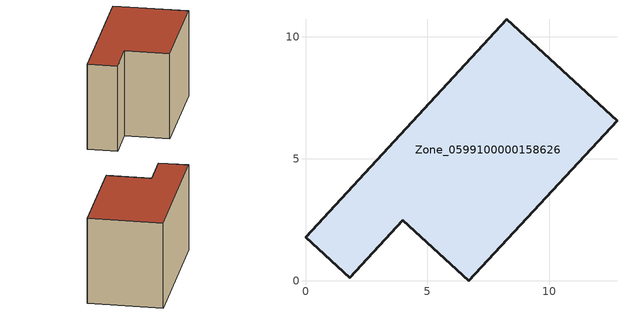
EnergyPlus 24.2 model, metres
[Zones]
Zone_0599100000158626
 floor ground (C_G): 1.81,0.12 0,1.79 8.26,10.72 12.78,6.57 6.69,0 3.98,2.48 z0
 wall outside (C_F): 12.78,6.57 8.26,10.72 0,1.79 1.81,0.12 3.98,2.48 6.69,0 12.78,6.57 z0:7.31
 roof outside (C_R): 0,1.79 1.81,0.12 3.98,2.48 6.69,0 12.78,6.57 8.26,10.72 z7.31
[BUILDING]
Pand.0599100000158626: North Axis=0; Terrain=City; Loads Convergence Tolerance Value=0.04; Temperature Convergence Tolerance Value=0.4; Solar Distribution=FullExterior; Maximum Number of Warmup Days=25; Minimum Number of Warmup Days=1
[Site:Location]
Rotterdam.The.Hague.AP_ZH_NLD Design_Conditions: Latitude=51.96; Longitude=4.45; Time Zone=1; Elevation=-4.5
[SITE:GROUNDTEMPERATURE:BUILDINGSURFACE]
18, 18, 18, 18, 18, 18, 18, 18, 18, 18, 18, 18
[MATERIAL] Thermal Absorptance=0.9; Solar Absorptance=0.7; Visible Absorptance=0.7
Name | Roughness | Thickness | Conductivity | Density | Specific Heat
G.TC.1975-1991 | MediumSmooth | 0.15 | 0.288461 | 540 | 1210
F.TC.1975-1991 | Rough | 0.3 | 0.230769 | 1920 | 840
R.TC.1975-1991 | MediumRough | 0.2 | 0.153846 | 1500 | 1000
[CONSTRUCTION]
C_G: G.TC.1975-1991
C_F: F.TC.1975-1991
C_R: R.TC.1975-1991
[ZONE]
Zone_0599100000158626: Type=1; Multiplier=1; Ceiling Height=Autocalculate; Volume=Autocalculate; Floor Area=autocalculate; Part of Total Floor Area=Yes
[ZONEINFILTRATION:DESIGNFLOWRATE]
Infil_Zone_0599100000158626: Zone or ZoneList or Space or SpaceList=Zone_0599100000158626; Schedule=AlwaysOn; Design Flow Rate Calculation Method=Flow/Area; Flow Rate per Floor Area=0.003; Constant Term Coefficient=1; Temperature Term Coefficient=0; Velocity Term Coefficient=0; Velocity Squared Term Coefficient=0
[HVACTEMPLATE:ZONE:IDEALLOADSAIRSYSTEM]
Zone_0599100000158626: Maximum Heating Supply Air Temperature=50; Minimum Cooling Supply Air Temperature=13; Maximum Heating Supply Air Humidity Ratio=0.0156; Minimum Cooling Supply Air Humidity Ratio=0.0077; Heating Limit=NoLimit; Cooling Limit=NoLimit; Dehumidification Control Type=ConstantSensibleHeatRatio; Cooling Sensible Heat Ratio=0.7; Dehumidification Setpoint=60; Humidification Control Type=None; Humidification Setpoint=30; Outdoor Air Method=None; Outdoor Air Flow Rate per Person=0.00944; Outdoor Air Flow Rate per Zone Floor Area=0; Outdoor Air Flow Rate per Zone=0; Demand Controlled Ventilation Type=None; Outdoor Air Economizer Type=NoEconomizer; Heat Recovery Type=None; Sensible Heat Recovery Effectiveness=0.7; Latent Heat Recovery Effectiveness=0.65
[ZONECONTROL:THERMOSTAT]
ThermostatControl_Zone_0599100000158626: Zone or ZoneList=Zone_0599100000158626; Control Type Schedule=DualSetpointControlType; Control 1=Thermostat_Zone_0599100000158626; Temperature Difference Between Cutout And Setpoint=0
[THERMOSTATSETPOINT:DUALSETPOINT]
Thermostat_Zone_0599100000158626: Heating Setpoint Temperature Schedule=HeatingSetpoint_Zone_0599100000158626; Cooling Setpoint Temperature Schedule=CoolingSetpoint_Zone_0599100000158626
[SCHEDULE:COMPACT]
HeatingSetpoint_Zone_0599100000158626: Through: 12/31, For: AllDays, Until: 24:00, 21
CoolingSetpoint_Zone_0599100000158626: Through: 12/31, For: AllDays, Until: 24:00, 24
DualSetpointControlType: Through: 12/31, For: AllDays, Until: 24:00, 4
AlwaysOn: Through: 12/31, For: AllDays, Until: 24:00, 1
